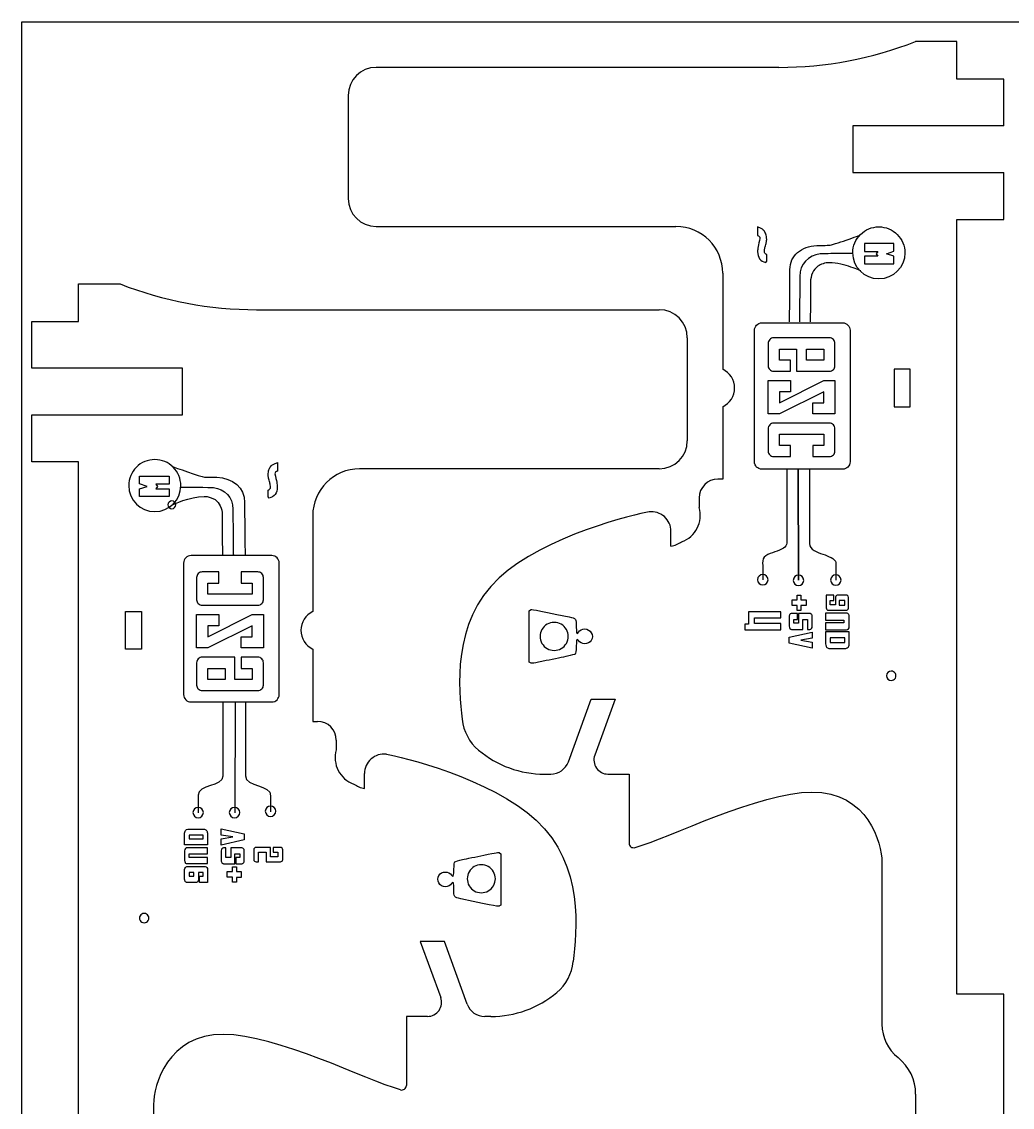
# Model space of a CAD drawing. Extents: x 0 to 853, y 0 to 850.
# Drawn here: x 0.3 to 299.9, y 521.6 to 850.1 of the extents above; entities that cross this region are included whole.
import ezdxf

# ---------------------------------------------------------------- set-up
doc = ezdxf.new("R2010")
doc.units = 0
doc.layers.add('corte', color=7, linetype='CONTINUOUS')
doc.layers.add('Grabado', color=7, linetype='CONTINUOUS')

msp = doc.modelspace()

# ---------------------------------------------------------------- linework, layer by layer
at = {"layer": 'corte', "color": 5}
for points in [[(283.160711, 844.079933), (270.626427, 844.079933)], [(283.160711, 832.748927), (283.160711, 844.079933)], [(229.338298, 836.289846), (107.529747, 836.289846)], [(297.3245, 832.748927), (283.160711, 832.748927)], [(297.3245, 818.58517), (297.3245, 832.748927)], [(99.031492, 827.791592), (99.031492, 796.631246)], [(297.3245, 818.58517), (251.717106, 818.58517), (251.717106, 804.421413), (297.3245, 804.421413)], [(297.3245, 790.257576), (297.3245, 804.421413)], [(283.160711, 790.257576), (297.3245, 790.257576)], [(283.160711, 555.875277), (283.160711, 790.257576)], [(107.529747, 788.132992), (198.178032, 788.132992)], [(212.341789, 773.969235), (212.341789, 744.933473)], [(3.328518, 731.099415), (48.935911, 731.099415), (48.935911, 745.263196), (3.328518, 745.263196), (3.328518, 759.426985), (17.492306, 759.426985), (17.492306, 770.758006), (30.02659, 770.758006)], [(71.314719, 762.967928), (193.12327, 762.967928)], [(201.621524, 754.469658), (201.621524, 723.309328)], [(212.341789, 733.602467), (212.341789, 711.703307)], [(3.328518, 716.935625), (3.328518, 731.099415)], [(29.956437, 452.263265), (29.956437, 437.229192), (17.492306, 437.229192), (17.492306, 440.061951), (3.328518, 440.061951), (3.328518, 482.553303), (17.492306, 482.553303), (17.492306, 716.935625), (3.328518, 716.935625)], [(193.12327, 714.811058), (102.474985, 714.811058)], [(212.341789, 711.703307), (210.882922, 711.703307)], [(205.217419, 706.037805), (205.217419, 703.066505)], [(88.311228, 700.647277), (88.311228, 671.611515)], [(196.685747, 691.362069), (196.685747, 695.931342)], [(31.656094, 671.611515), (36.471779, 671.611515)], [(31.656094, 660.280485), (31.656094, 671.611515)], [(36.471779, 671.611515), (36.471779, 660.280485)], [(36.471779, 660.280485), (31.656094, 660.280485)], [(88.311228, 660.280485), (88.311228, 638.381341), (89.770095, 638.381341)], [(165.634449, 626.17281), (172.525934, 645.107067)], [(172.525934, 645.107067), (179.798366, 645.107067)], [(179.798366, 645.107067), (173.625601, 628.147494)], [(95.435598, 632.715822), (95.435598, 629.744547)], [(103.96727, 618.040118), (103.96727, 622.609392)], [(158.41798, 622.445055), (160.310558, 622.445055)], [(177.618459, 622.445055), (184.014195, 622.445055)], [(184.014195, 622.445055), (184.014195, 601.582644)], [(260.498651, 595.790026), (260.498651, 546.78126)], [(135.018568, 552.850892), (128.127083, 571.785148), (120.854651, 571.785148), (127.027416, 554.825519)], [(297.3245, 555.875277), (283.160711, 555.875277)], [(297.3245, 513.383926), (297.3245, 555.875277)], [(123.034558, 549.123097), (116.638822, 549.123097), (116.638822, 528.260718)], [(142.235037, 549.123097), (140.342459, 549.123097)], [(270.69658, 525.585231), (270.69658, 510.551174)], [(40.154366, 522.468052), (40.154366, 473.459342)]]:
    msp.add_lwpolyline(points, dxfattribs=at)
for points in [[(268.996922, 744.933473), (264.181236, 744.933473), (264.181236, 733.602467), (268.996922, 733.602467)], [(161.352184, 659.863868)], [(263.331411, 650.772649)], [(139.300833, 595.040156)], [(37.321606, 580.283427)]]:
    msp.add_lwpolyline(points, close=True, dxfattribs=at)
for points in [[(229.338298, 836.289846), (243.466307, 836.289844), (257.469719, 838.931954), (270.626427, 844.079933)], [(107.529747, 836.289846), (102.836294, 836.289837), (99.031502, 832.485044), (99.031492, 827.791592)], [(99.031492, 796.631246), (99.031502, 791.937794), (102.836294, 788.133001), (107.529747, 788.132992)], [(212.341789, 773.969235), (212.341774, 781.791656), (206.000453, 788.132977), (198.178032, 788.132992)], [(30.02659, 770.758006), (43.183299, 765.61003), (57.18671, 762.967923), (71.314719, 762.967928)], [(201.621524, 754.469658), (201.621524, 759.163116), (197.816729, 762.967919), (193.12327, 762.967928)], [(215.913491, 739.26797), (215.913491, 741.686767), (214.52418, 743.89052), (212.341789, 744.933473)], [(212.341789, 733.602467), (214.52418, 734.64542), (215.913491, 736.849173), (215.913491, 739.26797)], [(193.12327, 714.811058), (197.816729, 714.811067), (201.621524, 718.615869), (201.621524, 723.309328)], [(102.474985, 714.811058), (94.652555, 714.811042), (88.31123, 708.469707), (88.311228, 700.647277)], [(210.882922, 711.703307), (207.753954, 711.703301), (205.217425, 709.166773), (205.217419, 706.037805)], [(199.888332, 692.752502), (204.133254, 694.216586), (206.479291, 698.757146), (205.217419, 703.066505)], [(190.05169, 701.762255), (186.221603, 701.266665), (158.219392, 694.395646), (144.736381, 681.871356)], [(194.687754, 700.347517), (193.417723, 701.463793), (191.728581, 701.97925), (190.05169, 701.762255)], [(196.685747, 695.931342), (196.68575, 697.622216), (195.957785, 699.231241), (194.687754, 700.347517)], [(196.685747, 691.362069), (197.832203, 691.616992), (198.919282, 692.088958), (199.888332, 692.752502)], [(144.736381, 681.871356), (130.070639, 668.248359), (132.583044, 647.93678), (133.516901, 639.047986)], [(88.311228, 671.611515), (86.128824, 670.568567), (84.739501, 668.364807), (84.739501, 665.946)], [(161.352184, 668.362123), (159.832058, 668.365215), (158.426078, 667.556013), (157.665121, 666.240059)], [(165.039247, 666.240059), (164.278289, 667.556013), (162.87231, 668.365215), (161.352184, 668.362123)], [(84.739501, 665.946), (84.739501, 663.527193), (86.128824, 661.323433), (88.311228, 660.280485)], [(157.665121, 666.240059), (156.904163, 664.924104), (156.904163, 663.301887), (157.665121, 661.985932)], [(165.039247, 661.985932), (165.800204, 663.301887), (165.800204, 664.924104), (165.039247, 666.240059)], [(157.665121, 661.985932), (158.426078, 660.669978), (159.832058, 659.860776), (161.352184, 659.863868)], [(161.352184, 659.863868), (162.87231, 659.860776), (164.278289, 660.669978), (165.039247, 661.985932)], [(263.331411, 653.605401), (262.550482, 653.603546), (261.918396, 652.969956), (261.918396, 652.189025)], [(261.918396, 652.189025), (261.918396, 651.408094), (262.550482, 650.774505), (263.331411, 650.772649)], [(264.560835, 652.898186), (264.307075, 653.336909), (263.838235, 653.606605), (263.331411, 653.605401)], [(263.331411, 650.772649), (263.838235, 650.771445), (264.307075, 651.041141), (264.560835, 651.479864)], [(264.560835, 651.479864), (264.814595, 651.918587), (264.814595, 652.459463), (264.560835, 652.898186)], [(95.435598, 632.715822), (95.435601, 635.844797), (92.89907, 638.381335), (89.770095, 638.381341)], [(133.516901, 639.047986), (133.900107, 635.400709), (135.683058, 632.044246), (138.490625, 629.684789)], [(95.435598, 629.744547), (94.173721, 625.435185), (96.519759, 620.89462), (100.764685, 619.430535)], [(110.601327, 628.440297), (108.924437, 628.657292), (107.235297, 628.141836), (105.965266, 627.025561)], [(110.601327, 628.440297), (114.431414, 627.944691), (142.433625, 621.073696), (155.916636, 608.549398)], [(138.490625, 629.684789), (144.070531, 624.99545), (151.129287, 622.43096), (158.41798, 622.445055)], [(173.625601, 628.147494), (173.15144, 626.84476), (173.342612, 625.392628), (174.137781, 624.257)], [(105.965266, 627.025561), (104.695235, 625.909287), (103.967269, 624.300264), (103.96727, 622.609392)], [(160.310558, 622.445055), (162.692339, 622.445029), (164.819815, 623.934674), (165.634449, 626.17281)], [(174.137781, 624.257), (174.932949, 623.121373), (176.232118, 622.445062), (177.618459, 622.445055)], [(100.764685, 619.430535), (101.733736, 618.766998), (102.820815, 618.295037), (103.96727, 618.040118)], [(185.82211, 600.221472), (196.145067, 603.191012), (223.344134, 616.956395), (239.290487, 617.009479)], [(239.290487, 617.009479), (256.284389, 617.066241), (260.498651, 601.549386), (260.498651, 595.790026)], [(155.916636, 608.549398), (170.582378, 594.926424), (168.069973, 574.61479), (167.136116, 565.726052)], [(184.014195, 601.582644), (184.014199, 601.137756), (184.223235, 600.718721), (184.578651, 600.45113)], [(184.578651, 600.45113), (184.934066, 600.183539), (185.394558, 600.098489), (185.82211, 600.221472)], [(139.300833, 595.040156), (137.782143, 595.041088), (136.378416, 594.231411), (135.618802, 592.916342)], [(142.982865, 592.916342), (142.223251, 594.231411), (140.819524, 595.041088), (139.300833, 595.040156)], [(135.618802, 592.916342), (134.859187, 591.601272), (134.859187, 589.980771), (135.618802, 588.665701)], [(142.982865, 588.665701), (143.742479, 589.980771), (143.742479, 591.601272), (142.982865, 592.916342)], [(135.618802, 588.665701), (136.378416, 587.350631), (137.782143, 586.540955), (139.300833, 586.541886)], [(139.300833, 586.541886), (140.819524, 586.540955), (142.223251, 587.350631), (142.982865, 588.665701)], [(36.094985, 579.575237), (35.841974, 579.137007), (35.841974, 578.597086), (36.094985, 578.158857)], [(37.321606, 580.283427), (36.815582, 580.283427), (36.347997, 580.013466), (36.094985, 579.575237)], [(36.094985, 578.158857), (36.347997, 577.720628), (36.815582, 577.450667), (37.321606, 577.450667)], [(38.548227, 579.575237), (38.295215, 580.013466), (37.82763, 580.283427), (37.321606, 580.283427)], [(37.321606, 577.450667), (37.82763, 577.450667), (38.295215, 577.720628), (38.548227, 578.158857)], [(38.548227, 578.158857), (38.801239, 578.597086), (38.801239, 579.137007), (38.548227, 579.575237)], [(162.162392, 556.362862), (164.969957, 558.722318), (166.752908, 562.078778), (167.136116, 565.726052)], [(142.235037, 549.123097), (149.523734, 549.10901), (156.582491, 551.673512), (162.162392, 556.362862)], [(126.515227, 550.935037), (127.310395, 552.07066), (127.50157, 553.522788), (127.027416, 554.825519)], [(135.018568, 552.850892), (135.833188, 550.61274), (137.960668, 549.123077), (140.342459, 549.123097)], [(123.034558, 549.123097), (124.420895, 549.123105), (125.72006, 549.799414), (126.515227, 550.935037)], [(260.498651, 546.78126), (260.498656, 542.839673), (262.292028, 539.11221), (265.371882, 536.652413)], [(61.36253, 543.687497), (44.368628, 543.744019), (40.154366, 528.227428), (40.154366, 522.468052)], [(114.830907, 526.899537), (104.507949, 529.869022), (77.308883, 543.634452), (61.36253, 543.687497)], [(270.69658, 525.585231), (270.696569, 529.891967), (268.737056, 533.96474), (265.371882, 536.652413)], [(114.830907, 526.899537), (115.258461, 526.776555), (115.718954, 526.861605), (116.07437, 527.129198)], [(116.07437, 527.129198), (116.429786, 527.396791), (116.63882, 527.815828), (116.638822, 528.260718)]]:
    msp.add_open_spline(points, degree=3, dxfattribs=at)
at = {"layer": 'Grabado', "color": 1}
for points in [[(0.280134, 850.095857), (850.10729, 850.095857), (850.10729, 0.268701), (0.280134, 0.268701)], [(264.143278, 779.153428), (261.863262, 779.908854), (264.143278, 780.664279), (264.143278, 782.999229), (255.215526, 782.999229), (255.215526, 780.609339), (259.22614, 780.609339), (258.704216, 779.908854), (259.22614, 779.180898), (255.215526, 779.180898), (255.215526, 776.818477), (264.143278, 776.818477)], [(251.77339, 780.000609)], [(244.595313, 777.168092)], [(259.565741, 772.267695)], [(224.172312, 758.980885)], [(237.665487, 747.70098), (237.665487, 751.061739), (242.915984, 751.061739), (242.915984, 747.70098)], [(246.295728, 741.525105), (246.295728, 731.43483), (239.550228, 731.43483), (239.550228, 734.795589), (242.915984, 734.795589), (242.915984, 738.156348), (229.463956, 731.43483), (226.083209, 731.43483), (226.083209, 741.525105), (232.832712, 741.525105), (232.832712, 738.156348), (229.463956, 738.156348), (229.463956, 734.795589), (242.915984, 741.525105)], [(235.175193, 714.54264), (235.234518, 681.08094)], [(238.62283, 714.667627)], [(35.952297, 708.739778), (38.232313, 709.495203), (35.952297, 710.250628), (35.952297, 712.585579), (44.880049, 712.585579), (44.880049, 710.195688), (40.869435, 710.195688), (41.391359, 709.495203), (40.869435, 708.767248), (44.880049, 708.767248), (44.880049, 706.404827), (35.952297, 706.404827)], [(40.529827, 701.854084)], [(45.712151, 702.748448)], [(75.923263, 688.567282)], [(224.461953, 682.84662)], [(235.254753, 682.646752)], [(246.547225, 682.74669)], [(234.810361, 673.412608), (233.387717, 673.412608), (233.387717, 675.220331), (234.810361, 675.220331), (234.810361, 676.632286), (235.986984, 676.632286), (235.986984, 675.166847), (237.602171, 675.166847), (237.602171, 673.412608), (235.986984, 673.412608), (235.986984, 671.979268), (234.810361, 671.979268)], [(249.256386, 675.018882)], [(53.182754, 660.621358), (53.182754, 670.71163), (59.928257, 670.71163), (59.928257, 667.350871), (56.562501, 667.350871), (56.562501, 663.990112), (70.014532, 670.71163), (73.395278, 670.71163), (73.395278, 660.621358), (66.645778, 660.621358), (66.645778, 663.990112), (70.014532, 663.990112), (70.014532, 667.350871), (56.562501, 660.621358)], [(228.506228, 667.962143), (221.957921, 667.962143), (221.957921, 669.76443), (229.887978, 669.76443), (229.887978, 671.566708), (220.155643, 671.566708), (220.155643, 667.841992), (219.014196, 667.841992), (219.014196, 666.129821), (229.887978, 666.129821), (229.887978, 667.962143)], [(239.409894, 665.405707), (239.409894, 663.533803), (235.944197, 662.966885), (239.409894, 662.378573), (239.409894, 660.517366), (232.457114, 662.057675), (232.457114, 663.854701)], [(249.228253, 663.624926), (244.799957, 663.624926), (244.799957, 663.492206), (244.799957, 662.244598), (249.228253, 662.244598)], [(61.813, 654.445475), (61.813, 651.084716), (56.562501, 651.084716), (56.562501, 654.445475)], [(53.655515, 612.370158)], [(64.662239, 612.370158)], [(75.544047, 612.769892)], [(75.569309, 611.074734)], [(53.607759, 610.75645)], [(60.649328, 600.983198), (60.649328, 602.855102), (64.115025, 603.42202), (60.649328, 604.010332), (60.649328, 605.871539), (67.602109, 604.33123), (67.602109, 602.534204)], [(55.125539, 602.897386), (55.125539, 604.009836), (50.964561, 604.009836), (50.964561, 602.897386)], [(52.344425, 591.532259), (52.344425, 592.644701), (50.964561, 592.644701), (50.964561, 591.532259)], [(65.248861, 592.976296), (66.671505, 592.976296), (66.671505, 591.168573), (65.248861, 591.168573), (65.248861, 589.756619), (64.072238, 589.756619), (64.072238, 591.222058), (62.457051, 591.222058), (62.457051, 592.976296), (64.072238, 592.976296), (64.072238, 594.409637), (65.248861, 594.409637)]]:
    msp.add_lwpolyline(points, close=True, dxfattribs=at)
for points in [[(222.838926, 788.000659), (222.838926, 785.412886)], [(223.917143, 787.547799), (223.938729, 787.547799)], [(224.693449, 787.008681), (224.715035, 786.96555)], [(225.642297, 777.628002), (225.642297, 779.633526)], [(225.383573, 777.239834), (225.642345, 777.628), (225.642297, 777.628002)], [(224.172312, 758.980885), (248.591459, 758.980885)], [(221.924312, 716.940546), (221.924312, 756.729758)], [(250.842586, 756.729758), (250.842586, 716.940546)], [(226.083209, 752.744617), (226.083209, 746.018101)], [(244.62185, 754.430495), (227.762093, 754.430495)], [(246.295728, 746.018101), (246.295728, 752.744617)], [(227.762093, 744.336226), (232.832712, 744.336226), (232.832712, 747.70098), (229.463956, 747.70098), (229.463956, 751.061739), (234.694465, 751.061739), (234.694465, 744.336226), (239.550228, 744.336226)], [(239.550228, 744.336226), (244.62185, 744.336226)], [(226.083209, 726.933826), (226.083209, 720.215308)], [(244.62185, 728.615711), (227.762093, 728.615711)], [(246.295728, 720.215308), (246.295728, 726.933826)], [(227.762093, 718.52943), (232.832712, 718.52943), (232.832712, 721.890189), (229.463956, 721.890189), (229.463956, 725.258945), (242.915984, 725.258945), (242.915984, 721.890189), (239.550228, 721.890189), (239.550228, 718.52943)], [(76.560176, 716.262718), (76.538591, 716.262718)], [(77.638393, 716.715536), (77.638393, 714.127741)], [(239.550228, 718.52943), (244.62185, 718.52943)], [(75.783862, 715.723637), (75.762276, 715.680466)], [(248.591459, 714.692546), (224.172312, 714.692546)], [(75.093746, 705.95471), (74.834966, 706.342931), (74.835006, 706.343011)], [(74.835006, 706.343011), (74.835006, 708.348474)], [(75.923263, 688.567282), (51.504117, 688.567282)], [(49.252989, 686.316154), (49.252989, 646.526942)], [(59.928257, 683.617026), (54.856638, 683.617026)], [(71.716398, 683.617026), (66.645778, 683.617026), (66.645778, 680.256267), (70.014532, 680.256267), (70.014532, 676.887513), (56.562501, 676.887513), (56.562501, 680.256267), (59.928257, 680.256267), (59.928257, 683.617026)], [(78.171264, 646.526942), (78.171264, 686.316154)], [(53.182754, 681.93115), (53.182754, 675.21263)], [(73.395278, 675.21263), (73.395278, 681.93115)], [(54.856638, 673.530751), (71.716398, 673.530751)], [(246.430047, 675.680225), (246.430047, 673.638546), (244.827987, 673.638546), (244.827987, 674.962663), (245.939749, 674.962663), (245.939749, 676.611564), (243.649093, 676.611564)], [(249.256386, 675.018882), (247.552802, 675.018882), (247.552802, 673.582335), (249.256354, 673.582335)], [(250.389631, 672.896425), (250.389631, 675.871737), (250.38999, 675.871433)], [(154.20713, 656.100053), (153.83238, 656.345889), (153.83238, 671.88253), (154.20713, 672.128367)], [(232.457106, 670.125576), (232.457106, 667.162623)], [(238.714614, 671.05614), (235.302401, 671.05614), (235.302401, 668.08249), (233.847666, 668.08249), (233.847666, 669.194932), (234.960109, 669.194932), (234.960109, 671.05614), (233.152386, 671.05614)], [(239.409894, 667.162623), (239.409894, 670.125576)], [(249.801327, 671.168417), (243.408709, 671.168417), (243.408709, 669.029219), (248.972192, 669.029219), (248.972192, 668.195399), (243.408709, 668.195399), (243.408709, 666.088987), (249.801327, 666.088987)], [(250.569559, 670.507841), (250.569559, 670.50944), (250.569559, 670.511039)], [(250.628895, 667.141413), (250.628895, 670.105062), (250.628879, 670.104982)], [(233.152378, 666.242717), (236.553894, 666.242717), (236.553894, 669.194972), (238.019333, 669.194972), (238.019333, 666.242717), (238.019341, 666.242717)], [(238.019341, 666.242717), (238.714614, 666.242717)], [(250.628879, 665.486189), (243.408693, 665.486189), (243.408693, 661.838621), (243.41349, 661.821432)], [(250.62744, 661.745043), (250.629039, 661.757515), (250.629039, 661.769987), (250.629039, 665.486261), (250.628879, 665.486189)], [(244.461231, 660.437979), (244.487773, 660.427026), (249.54222, 660.427026), (249.562526, 660.433422)], [(59.928257, 657.810232), (54.856638, 657.810232)], [(71.716398, 657.810232), (66.645778, 657.810232), (66.645778, 654.445475), (70.014532, 654.445475), (70.014532, 651.084716), (64.784019, 651.084716), (64.784019, 657.810232), (59.928257, 657.810232)], [(53.182754, 656.128353), (53.182754, 649.401838)], [(73.395278, 649.401838), (73.395278, 656.128353)], [(54.856638, 647.715962), (71.716398, 647.715962)], [(51.504117, 644.278941), (75.923263, 644.278941)], [(64.818345, 644.129257), (64.747672, 610.75645), (64.747672, 610.75645)], [(56.516092, 604.533967), (56.516092, 601.036179), (49.563311, 601.036179), (49.563311, 604.619542)], [(50.536702, 605.828256), (55.542708, 605.828256)], [(49.563311, 599.247139), (49.563311, 596.284187), (49.563311, 596.284219)], [(50.258591, 595.353583), (56.516092, 595.353583), (56.516092, 597.225487), (50.953864, 597.225487), (50.953864, 598.327233), (56.516092, 598.327233), (56.516092, 600.167046), (50.258591, 600.167046)], [(60.649328, 599.226281), (60.649328, 596.263329)], [(62.039881, 600.146188), (61.344608, 600.146188)], [(61.344608, 595.332765), (64.756821, 595.332765), (64.756821, 598.306415), (66.211556, 598.306415), (66.211556, 597.193972), (65.099113, 597.193972), (65.099113, 595.332765), (66.906836, 595.332765)], [(66.906844, 600.146188), (63.505328, 600.146188), (63.505328, 597.193932), (62.039889, 597.193932), (62.039889, 600.146188), (62.039881, 600.146188)], [(67.602117, 596.263329), (67.602117, 599.226281)], [(70.485576, 599.550513), (70.485576, 596.634473)], [(78.528991, 600.279523), (76.32981, 600.279523), (76.32981, 598.821503), (77.787831, 598.821503), (77.787831, 597.363483), (75.515748, 597.363483), (75.515748, 600.279523), (71.214587, 600.279523)], [(71.214587, 595.905455), (71.943597, 595.905455), (71.943597, 598.821503), (74.22783, 598.821503)], [(74.22783, 598.821503), (74.22783, 595.905455), (78.528991, 595.905455)], [(79.258002, 596.634473), (79.258002, 599.550513)], [(144.819389, 598.603385), (145.194139, 598.357549), (145.194139, 582.820907), (144.819389, 582.575071)], [(49.563303, 590.601655), (49.563303, 593.564608)], [(50.258583, 594.484515), (55.820811, 594.484515), (55.820819, 594.484515)], [(56.516092, 593.564608), (56.516092, 589.671052), (54.013096, 589.671052), (54.013096, 591.532259), (55.125539, 591.532259), (55.125539, 592.644701), (53.734978, 592.644701), (53.734978, 590.601655)], [(53.039697, 589.67102), (50.258583, 589.67102)]]:
    msp.add_lwpolyline(points, dxfattribs=at)
for points in [[(223.529002, 787.741882), (223.356482, 787.799388), (223.126457, 787.885647), (222.838926, 788.000659)], [(222.838926, 785.412886), (223.313351, 785.283497), (223.564941, 784.995967), (223.593695, 784.550295)], [(223.938729, 787.547799), (223.852471, 787.605305), (223.715896, 787.669999), (223.529002, 787.741882)], [(224.34844, 787.310587), (224.219048, 787.396846), (224.075283, 787.475917), (223.917143, 787.547799)], [(224.715035, 786.96555), (224.600024, 787.109315), (224.477825, 787.224327), (224.34844, 787.310587)], [(225.405087, 785.822619), (225.261322, 786.282667), (225.024109, 786.678021), (224.693449, 787.008681)], [(225.642297, 784.226825), (225.642297, 784.830638), (225.563227, 785.36257), (225.405087, 785.822619)], [(249.713853, 784.029114), (250.849293, 784.419062), (251.958183, 784.808552), (252.788373, 785.100272)], [(251.688636, 780.144795), (251.688635, 782.233934), (252.518542, 784.237507), (253.995786, 785.714752)], [(252.788373, 785.100272), (253.20346, 785.246132), (253.548558, 785.366874), (253.79239, 785.451602)], [(253.995786, 785.714752), (255.473029, 787.191996), (257.476603, 788.021904), (259.565741, 788.021904)], [(259.565741, 788.021904), (261.65488, 788.021904), (263.658453, 787.191996), (265.135697, 785.714752)], [(265.135697, 785.714752), (266.61294, 784.237507), (267.442847, 782.233934), (267.442846, 780.144795)], [(223.593695, 784.550295), (223.11927, 782.595088), (222.882057, 781.26526), (222.882057, 780.560811)], [(225.016922, 781.27245), (225.07443, 781.545604), (225.1535, 781.89064), (225.254132, 782.30756)], [(225.254132, 782.30756), (225.397897, 782.781985), (225.498534, 783.184527), (225.556042, 783.515187)], [(225.556042, 783.515187), (225.613545, 783.83147), (225.642297, 784.068683), (225.642297, 784.226825)], [(234.976803, 780.253539), (236.4241, 781.501149), (238.46116, 782.249552), (240.779185, 782.380247)], [(240.779185, 782.380247), (240.803635, 782.381747), (241.390143, 782.394272), (242.11267, 782.406797)], [(242.11267, 782.406797), (242.835198, 782.419247), (243.73483, 782.433797), (244.51576, 782.445797)], [(244.51576, 782.445797), (244.709575, 782.448797), (244.931568, 782.505872), (245.26213, 782.594132)], [(245.26213, 782.594132), (245.5927, 782.682362), (246.006963, 782.805797), (246.476943, 782.953269)], [(246.476943, 782.953269), (247.416925, 783.248207), (248.578413, 783.639167), (249.713853, 784.029114)], [(222.882057, 780.560811), (222.882057, 778.734993), (223.715896, 777.628001), (225.383573, 777.239834)], [(224.930659, 780.603942), (224.930659, 780.762083), (224.959414, 780.984919), (225.016922, 781.27245)], [(225.642297, 779.633526), (225.167872, 779.834798), (224.930659, 780.15827), (224.930659, 780.603942)], [(232.665843, 775.077307), (232.659093, 777.266379), (233.529505, 779.005922), (234.976803, 780.253539)], [(241.797265, 779.842944), (238.286508, 779.361909), (235.60981, 776.856872), (235.620138, 773.017807)], [(243.494575, 779.892894), (242.914705, 779.889144), (242.35801, 779.865219), (241.797265, 779.842944)], [(246.792378, 779.944419), (245.601745, 779.928519), (244.412868, 779.909994), (243.494575, 779.892894)], [(251.77342, 780.000594), (251.541903, 780.000212), (249.173628, 779.976219), (246.792378, 779.944419)], [(259.565741, 772.267695), (255.215338, 772.267695), (251.688638, 775.794392), (251.688636, 780.144795)], [(267.442846, 780.144795), (267.442843, 775.794392), (263.916144, 772.267695), (259.565741, 772.267695)], [(241.155498, 776.125052), (239.763048, 775.098952), (238.87993, 773.386867), (238.885143, 771.193972)], [(244.595403, 777.168107), (243.331675, 777.184832), (241.936225, 776.700362), (241.155498, 776.125052)], [(251.125338, 775.861149), (249.293988, 776.493287), (246.922818, 777.137364), (244.595313, 777.168092)], [(253.389445, 774.996112), (252.821065, 775.23006), (252.041005, 775.545084), (251.125338, 775.861149)], [(232.534683, 759.258165), (232.534683, 759.258165), (232.6924, 766.159065), (232.665843, 775.077307)], [(235.620138, 773.017807), (235.640988, 765.259575), (235.51708, 759.256665), (235.51708, 759.256665)], [(254.071803, 774.71661), (253.906195, 774.782835), (253.673635, 774.879135), (253.389445, 774.996112)], [(238.885143, 771.193972), (238.901118, 764.456032), (238.807038, 759.242565), (238.807038, 759.242565)], [(221.924312, 756.729758), (221.924312, 757.973), (222.925943, 758.980885), (224.172312, 758.980885)], [(248.591459, 758.980885), (249.837828, 758.980885), (250.842586, 757.973), (250.842586, 756.729758)], [(226.558887, 753.930826), (226.2431, 753.599055), (226.083209, 753.205314), (226.083209, 752.744617)], [(227.762093, 754.430495), (227.297403, 754.430495), (226.890668, 754.262608), (226.558887, 753.930826)], [(245.800062, 753.930826), (245.476278, 754.262608), (245.082537, 754.430495), (244.62185, 754.430495)], [(246.295728, 752.744617), (246.295728, 753.205314), (246.131843, 753.599055), (245.800062, 753.930826)], [(226.083209, 746.018101), (226.083209, 745.554414), (226.2431, 745.155676), (226.558887, 744.835895)], [(245.800062, 744.835895), (246.131843, 745.155676), (246.295728, 745.554414), (246.295728, 746.018101)], [(226.558887, 744.835895), (226.890668, 744.504114), (227.297403, 744.336226), (227.762093, 744.336226)], [(244.62185, 744.336226), (245.082537, 744.336226), (245.476278, 744.504114), (245.800062, 744.835895)], [(226.558887, 728.116042), (226.2431, 727.784261), (226.083209, 727.39053), (226.083209, 726.933826)], [(227.762093, 728.615711), (227.297403, 728.615711), (226.890668, 728.447823), (226.558887, 728.116042)], [(245.800062, 728.116042), (245.476278, 728.447823), (245.082537, 728.615711), (244.62185, 728.615711)], [(246.295728, 726.933826), (246.295728, 727.39053), (246.131843, 727.784261), (245.800062, 728.116042)], [(226.083209, 720.215308), (226.083209, 719.743623), (226.2431, 719.348889), (226.558887, 719.025105)], [(245.800062, 719.025105), (246.131843, 719.348889), (246.295728, 719.743623), (246.295728, 720.215308)], [(40.529827, 717.608301), (38.440682, 717.608301), (36.437103, 716.778388), (34.959858, 715.301135)], [(46.099797, 715.301135), (44.622552, 716.778388), (42.618973, 717.608301), (40.529827, 717.608301)], [(76.12888, 716.025516), (76.258271, 716.111752), (76.402036, 716.190819), (76.560176, 716.262718)], [(76.538591, 716.262718), (76.624848, 716.320226), (76.761423, 716.384903), (76.948317, 716.456748)], [(76.948317, 716.456748), (77.120837, 716.514257), (77.350862, 716.600519), (77.638393, 716.715536)], [(224.172312, 714.692546), (222.925943, 714.692546), (221.924312, 715.697304), (221.924312, 716.940546)], [(226.558887, 719.025105), (226.890668, 718.693323), (227.297403, 718.52943), (227.762093, 718.52943)], [(244.62185, 718.52943), (245.082537, 718.52943), (245.476278, 718.693323), (245.800062, 719.025105)], [(250.842586, 716.940546), (250.842586, 715.697304), (249.837828, 714.692546), (248.591459, 714.692546)], [(34.959858, 715.301135), (33.482613, 713.823881), (32.652711, 711.820298), (32.652723, 709.731152)], [(45.997465, 715.446062), (46.090171, 715.445902), (54.650296, 712.337015), (55.584529, 712.322625)], [(48.406932, 709.731152), (48.406944, 711.820298), (47.577042, 713.823882), (46.099797, 715.301135)], [(74.835006, 712.941812), (74.835006, 713.545623), (74.914079, 714.077561), (75.072224, 714.537628)], [(74.921269, 712.230126), (74.863761, 712.546449), (74.835006, 712.783677), (74.835006, 712.941812)], [(75.072224, 714.537628), (75.21599, 714.997641), (75.453202, 715.392978), (75.783862, 715.723637)], [(75.762276, 715.680466), (75.877288, 715.82421), (75.999489, 715.939227), (76.12888, 716.025516)], [(77.638393, 714.127741), (77.163968, 713.998387), (76.912379, 713.710872), (76.883625, 713.265196)], [(76.883625, 713.265196), (77.35805, 711.309966), (77.595262, 709.980133), (77.595262, 709.275696)], [(231.721165, 714.555127), (231.721165, 714.555127), (231.76909, 696.159135), (231.721165, 692.315265)], [(238.622823, 714.667597), (238.622823, 714.667597), (238.600698, 698.231077), (238.593198, 692.210692)], [(32.652723, 709.731152), (32.652743, 705.380762), (36.179437, 701.854084), (40.529827, 701.854084)], [(40.529827, 701.854084), (44.880218, 701.854084), (48.406912, 705.380762), (48.406932, 709.731152)], [(55.584529, 712.322625), (57.146667, 712.298641), (59.181048, 712.265063), (59.332738, 712.256269)], [(59.332738, 712.256269), (64.073754, 711.988927), (67.732738, 709.198148), (67.719235, 704.663491)], [(75.223172, 711.022531), (75.079411, 711.496935), (74.978777, 711.899467), (74.921269, 712.230126)], [(75.460389, 709.987461), (75.402881, 710.260613), (75.323809, 710.605636), (75.223172, 711.022531)], [(75.546644, 709.318947), (75.546644, 709.477082), (75.517892, 709.69992), (75.460389, 709.987461)], [(45.811973, 703.939893), (46.108511, 703.939334), (50.946486, 706.417202), (55.503903, 706.477402)], [(48.321715, 709.304157), (48.74736, 709.303437), (57.855307, 709.204304), (58.259494, 709.148901)], [(55.503903, 706.477402), (56.68982, 706.493391), (58.06775, 706.010353), (58.776166, 705.488381)], [(58.259494, 709.148901), (61.66113, 708.682811), (64.202244, 706.313511), (64.192267, 702.604224)], [(74.835006, 708.348474), (75.309431, 708.54978), (75.546644, 708.873271), (75.546644, 709.318947)], [(77.595262, 709.275696), (77.595262, 707.449873), (76.761423, 706.342878), (75.093746, 705.95471)], [(45.712151, 705.111512), (45.059604, 705.111512), (44.530604, 704.582528), (44.530585, 703.92998)], [(44.530585, 703.92998), (44.530604, 703.277432), (45.059604, 702.748448), (45.712151, 702.748448)], [(46.893717, 703.92998), (46.893699, 704.582528), (46.364699, 705.111512), (45.712151, 705.111512)], [(45.712151, 702.748448), (46.364699, 702.748448), (46.893699, 703.277432), (46.893717, 703.92998)], [(58.776166, 705.488381), (60.096142, 704.515669), (60.938268, 702.900027), (60.933231, 700.78064)], [(67.719235, 704.663491), (67.692693, 695.749114), (67.850364, 688.851313), (67.850364, 688.851313)], [(60.933231, 700.78064), (60.917242, 694.039774), (61.012379, 688.823811), (61.012379, 688.823811)], [(64.192267, 702.604224), (64.171401, 694.842518), (64.295462, 688.836683), (64.295462, 688.836683)], [(230.67655, 690.803782), (230.00614, 690.37905), (229.061088, 690.032662), (228.10171, 689.685772)], [(231.721165, 692.315265), (231.713065, 691.669035), (231.34696, 691.228515), (230.67655, 690.803782)], [(238.593198, 692.210692), (238.591698, 691.26684), (239.188863, 690.571687), (239.953225, 690.098032)], [(239.953225, 690.098032), (240.717588, 689.624392), (241.677558, 689.304487), (242.615515, 688.984717)], [(51.504117, 688.567282), (50.257747, 688.567282), (49.252989, 687.559396), (49.252989, 686.316154)], [(78.171264, 686.316154), (78.171264, 687.559396), (77.169633, 688.567282), (75.923263, 688.567282)], [(225.40663, 688.489695), (224.644548, 687.987667), (224.3443, 687.230115), (224.40157, 686.266275)], [(228.10171, 689.685772), (227.142333, 689.338882), (226.168713, 688.991722), (225.40663, 688.489695)], [(242.615515, 688.984717), (243.553465, 688.66494), (244.469388, 688.34601), (245.110728, 687.94791)], [(245.110728, 687.94791), (245.752068, 687.549802), (246.548485, 687.07083), (246.545763, 686.44566)], [(54.856638, 683.617026), (54.395945, 683.617026), (54.002208, 683.453136), (53.678423, 683.121357)], [(72.919595, 683.121357), (72.587817, 683.453136), (72.181088, 683.617026), (71.716398, 683.617026)], [(224.40157, 686.266275), (224.496715, 684.6648), (224.449795, 681.233062), (224.449795, 681.233062)], [(246.545763, 686.44566), (246.540513, 684.530805), (246.506613, 683.020672), (246.512163, 681.10581)], [(53.678423, 683.121357), (53.346645, 682.797573), (53.182754, 682.402836), (53.182754, 681.93115)], [(73.395278, 681.93115), (73.395278, 682.402836), (73.235385, 682.797573), (72.919595, 683.121357)], [(222.881748, 681.266422), (222.881718, 680.397802), (223.593333, 679.684665), (224.461953, 679.684665)], [(224.461953, 682.84662), (223.59337, 682.846627), (222.88177, 682.135005), (222.881748, 681.266422)], [(226.043703, 681.266422), (226.04368, 682.134997), (225.330528, 682.84662), (224.461953, 682.84662)], [(224.461953, 679.684665), (225.330565, 679.684672), (226.04374, 680.39781), (226.043703, 681.266422)], [(233.674555, 681.066562), (233.674518, 680.197935), (234.386133, 679.484797), (235.254753, 679.484797)], [(235.254753, 682.646752), (234.386178, 682.64676), (233.674578, 681.935137), (233.674555, 681.066562)], [(236.83651, 681.066562), (236.836488, 681.93513), (236.123328, 682.646752), (235.254753, 682.646752)], [(235.254753, 679.484797), (236.123365, 679.484805), (236.83654, 680.19795), (236.83651, 681.066562)], [(244.967028, 681.166492), (244.96699, 680.297872), (245.678605, 679.584735), (246.547225, 679.584735)], [(246.547225, 682.74669), (245.678643, 682.746697), (244.96705, 682.035075), (244.967028, 681.166492)], [(248.128983, 681.166492), (248.128953, 682.035067), (247.4158, 682.74669), (246.547225, 682.74669)], [(246.547225, 679.584735), (247.415838, 679.584742), (248.129013, 680.29788), (248.128983, 681.166492)], [(250.0152, 676.552259), (249.7878, 676.656981), (249.528109, 676.594631), (249.284647, 676.61158)], [(53.182754, 675.21263), (53.182754, 674.755934), (53.346645, 674.362197), (53.678423, 674.030418)], [(53.678423, 674.030418), (54.002208, 673.698639), (54.395945, 673.530751), (54.856638, 673.530751)], [(71.716398, 673.530751), (72.181088, 673.530751), (72.587817, 673.698639), (72.919595, 674.030418)], [(72.919595, 674.030418), (73.235385, 674.362197), (73.395278, 674.755934), (73.395278, 675.21263)], [(243.649093, 676.611564), (243.650691, 675.32052), (243.645095, 674.029325), (243.651491, 672.73837)], [(246.964402, 676.608382), (246.555163, 676.521536), (246.401705, 676.052345), (246.430047, 675.680225)], [(249.284647, 676.61158), (248.511267, 676.609181), (247.737599, 676.616377), (246.964402, 676.608382)], [(249.256354, 673.582335), (249.256378, 674.061176), (249.256314, 674.540097), (249.256386, 675.018882)], [(250.38999, 675.871433), (250.371922, 676.075849), (250.263787, 676.427614), (250.0152, 676.552259)], [(154.20713, 672.128367), (154.601867, 672.386195), (154.671821, 672.371205), (165.867357, 670.000785)], [(232.51059, 670.489261), (232.474934, 670.375167), (232.457106, 670.253938), (232.457106, 670.125576)], [(232.660346, 670.778069), (232.596165, 670.692499), (232.546246, 670.59623), (232.51059, 670.489261)], [(232.884972, 670.981309), (232.799403, 670.931369), (232.724527, 670.863623), (232.660346, 670.778069)], [(233.152386, 671.05614), (233.059685, 671.05614), (232.970547, 671.031196), (232.884972, 670.981309)], [(238.982027, 670.981309), (238.896458, 671.031196), (238.80732, 671.05614), (238.714614, 671.05614)], [(239.206662, 670.778069), (239.14248, 670.863644), (239.067602, 670.931391), (238.982027, 670.981309)], [(239.35641, 670.489261), (239.320754, 670.59623), (239.270837, 670.692499), (239.206662, 670.778069)], [(239.409894, 670.125576), (239.409894, 670.253938), (239.392066, 670.375167), (239.35641, 670.489261)], [(243.651491, 672.73837), (243.657887, 672.379401), (243.926036, 671.962847), (244.326513, 672.009944)], [(244.326513, 672.009944), (246.1697, 672.012342), (248.013127, 672.005946), (249.85617, 672.013141)], [(250.13548, 671.076294), (250.031749, 671.136814), (249.918041, 671.168417), (249.801327, 671.168417)], [(249.85617, 672.013141), (250.239875, 672.094839), (250.415014, 672.537696), (250.389631, 672.896425)], [(250.39936, 670.837389), (250.325569, 670.935796), (250.237204, 671.01695), (250.13548, 671.076294)], [(250.569559, 670.511039), (250.529665, 670.630687), (250.472447, 670.739926), (250.39936, 670.837389)], [(250.628879, 670.104982), (250.628879, 670.24572), (250.609452, 670.380118), (250.569559, 670.507841)], [(165.867357, 670.000785), (168.033912, 669.544089), (168.041907, 669.537094), (168.041907, 666.913843)], [(168.041907, 666.913843), (168.049902, 665.375868), (168.088876, 665.032098), (168.29174, 665.032098)], [(232.457106, 667.162623), (232.457106, 666.905904), (232.52485, 666.688406), (232.660338, 666.51013)], [(239.195965, 666.51013), (239.338584, 666.688406), (239.409894, 666.905904), (239.409894, 667.162623)], [(250.388431, 666.409094), (250.549164, 666.611343), (250.628895, 666.861192), (250.628895, 667.141413)], [(168.29174, 665.032098), (168.424652, 665.032098), (168.619522, 665.187994), (168.721454, 665.375868)], [(168.721454, 665.375868), (168.990275, 665.882531), (169.888676, 666.371205), (170.556231, 666.371205)], [(170.556231, 666.371205), (172.367023, 666.371205), (173.491274, 664.422504), (172.558895, 662.892524)], [(232.660338, 666.51013), (232.802958, 666.331854), (232.966971, 666.242717), (233.152378, 666.242717)], [(238.714614, 666.242717), (238.900021, 666.242717), (239.060471, 666.331854), (239.195965, 666.51013)], [(249.801327, 666.088987), (250.029591, 666.088987), (250.235166, 666.20742), (250.388431, 666.409094)], [(168.018922, 661.108713), (167.975951, 659.531765), (167.902, 658.966142), (167.710128, 658.782264)], [(168.303732, 663.193323), (168.123852, 663.193323), (168.061894, 662.744623), (168.018922, 661.108713)], [(168.721454, 662.849553), (168.619522, 663.041425), (168.432646, 663.193323), (168.303732, 663.193323)], [(172.558895, 662.892524), (171.754432, 661.577401), (169.415991, 661.549419), (168.721454, 662.849553)], [(243.41349, 661.821432), (243.535512, 661.347708), (243.628155, 661.060875), (243.758572, 660.898615)], [(243.758572, 660.898615), (243.87834, 660.730528), (244.10526, 660.597808), (244.461231, 660.437979)], [(249.562526, 660.433422), (249.873343, 660.529621), (250.109138, 660.657968), (250.268304, 660.831588)], [(250.268304, 660.831588), (250.447472, 661.003386), (250.547429, 661.301315), (250.62744, 661.745043)], [(53.678423, 657.310565), (53.346645, 656.990778), (53.182754, 656.592044), (53.182754, 656.128353)], [(54.856638, 657.810232), (54.395945, 657.810232), (54.002208, 657.642344), (53.678423, 657.310565)], [(72.919595, 657.310565), (72.587817, 657.642344), (72.181088, 657.810232), (71.716398, 657.810232)], [(73.395278, 656.128353), (73.395278, 656.592044), (73.235385, 656.990778), (72.919595, 657.310565)], [(165.371687, 658.114709), (164.220455, 657.876868), (161.324385, 657.271272), (158.930981, 656.767607)], [(167.710128, 658.782264), (167.573219, 658.649353), (166.519922, 658.348553), (165.371687, 658.114709)], [(158.930981, 656.767607), (154.988609, 655.940159), (154.550901, 655.8782), (154.20713, 656.100053)], [(53.182754, 649.401838), (53.182754, 648.941145), (53.346645, 648.547407), (53.678423, 648.215628)], [(53.678423, 648.215628), (54.002208, 647.88385), (54.395945, 647.715962), (54.856638, 647.715962)], [(71.716398, 647.715962), (72.181088, 647.715962), (72.587817, 647.88385), (72.919595, 648.215628)], [(72.919595, 648.215628), (73.235385, 648.547407), (73.395278, 648.941145), (73.395278, 649.401838)], [(49.252989, 646.526942), (49.252989, 645.2837), (50.257747, 644.278941), (51.504117, 644.278941)], [(61.073506, 644.253438), (61.073506, 644.253438), (61.095251, 627.817476), (61.102766, 621.797145)], [(67.974369, 644.14272), (67.974369, 644.14272), (67.926241, 625.760055), (67.974369, 621.897071)], [(75.923263, 644.278941), (77.169633, 644.278941), (78.171264, 645.2837), (78.171264, 646.526942)], [(61.102766, 621.797145), (61.106764, 618.659173), (53.594064, 619.238883), (53.607759, 616.100935)], [(67.974369, 621.897071), (68.014582, 618.671813), (75.760605, 619.120898), (75.569309, 615.901068)], [(53.607759, 616.100935), (53.615754, 614.305124), (53.607759, 610.75645), (53.607759, 610.75645)], [(75.569309, 615.901068), (75.471422, 614.253463), (75.569309, 611.074734), (75.569309, 611.074734)], [(53.655515, 612.370158), (52.786936, 612.370166), (52.073782, 611.656986), (52.073757, 610.788405)], [(55.237273, 610.788405), (55.237248, 611.656978), (54.52409, 612.370158), (53.655515, 612.370158)], [(64.662239, 612.370158), (63.793661, 612.370166), (63.080506, 611.656986), (63.080482, 610.788405)], [(66.243997, 610.788405), (66.243973, 611.656978), (65.530814, 612.370158), (64.662239, 612.370158)], [(73.962289, 611.188138), (73.962255, 610.319517), (74.675427, 609.606377), (75.544047, 609.606377)], [(75.544047, 612.769892), (74.675468, 612.7699), (73.962314, 612.056719), (73.962289, 611.188138)], [(77.125805, 611.188138), (77.12578, 612.056711), (76.412623, 612.769892), (75.544047, 612.769892)], [(75.544047, 609.606377), (76.412664, 609.606377), (77.125839, 610.319525), (77.125805, 611.188138)], [(52.073757, 610.788405), (52.073723, 609.919784), (52.786896, 609.206643), (53.655515, 609.206643)], [(53.655515, 609.206643), (54.524131, 609.206651), (55.237307, 609.919792), (55.237273, 610.788405)], [(63.080482, 610.788405), (63.080447, 609.919784), (63.79362, 609.206643), (64.662239, 609.206643)], [(64.662239, 609.206643), (65.530855, 609.206651), (66.244032, 609.919792), (66.243997, 610.788405)], [(49.563311, 604.619542), (49.641749, 605.054532), (49.748715, 605.336208), (49.884209, 605.46457)], [(49.884209, 605.46457), (50.019697, 605.614321), (50.237195, 605.73555), (50.536702, 605.828256)], [(55.542708, 605.828256), (55.892129, 605.671368), (56.109624, 605.532312), (56.195193, 605.411086)], [(56.195193, 605.411086), (56.2879, 605.296991), (56.394866, 605.004618), (56.516092, 604.533967)], [(49.77724, 599.899632), (49.634621, 599.721357), (49.563311, 599.503859), (49.563311, 599.247139)], [(50.258591, 600.167046), (50.073184, 600.167046), (49.912734, 600.077908), (49.77724, 599.899632)], [(60.863257, 599.878774), (60.720638, 599.700498), (60.649328, 599.483001), (60.649328, 599.226281)], [(61.344608, 600.146188), (61.159201, 600.146188), (60.998751, 600.05705), (60.863257, 599.878774)], [(67.398884, 599.878774), (67.256264, 600.05705), (67.092251, 600.146188), (66.906844, 600.146188)], [(67.602117, 599.226281), (67.602117, 599.483001), (67.534372, 599.700498), (67.398884, 599.878774)], [(70.704279, 600.060821), (70.558486, 599.923113), (70.485585, 599.75301), (70.485576, 599.550513)], [(71.214587, 600.279523), (71.012091, 600.279515), (70.841989, 600.206612), (70.704279, 600.060821)], [(79.051449, 600.060821), (78.905647, 600.20662), (78.731494, 600.279515), (78.528991, 600.279523)], [(79.258002, 599.550513), (79.258002, 599.75301), (79.189152, 599.923113), (79.051449, 600.060821)], [(133.654833, 596.592726), (134.806065, 596.827569), (137.703134, 597.432166), (140.095539, 597.93583)], [(140.095539, 597.93583), (144.03891, 598.763279), (144.475618, 598.826237), (144.819389, 598.603385)], [(49.563311, 596.284219), (49.563311, 596.155862), (49.581139, 596.034633), (49.616795, 595.920533)], [(49.616795, 595.920533), (49.652451, 595.81357), (49.702368, 595.717301), (49.766543, 595.631726)], [(49.766543, 595.631726), (49.830725, 595.546151), (49.9056, 595.478407), (49.99117, 595.428493)], [(49.99117, 595.428493), (50.076745, 595.378553), (50.165885, 595.353583), (50.258591, 595.353583)], [(60.649328, 596.263329), (60.649328, 596.134966), (60.667156, 596.013738), (60.702812, 595.899643)], [(60.702812, 595.899643), (60.738468, 595.792674), (60.788385, 595.696405), (60.85256, 595.610836)], [(60.85256, 595.610836), (60.916742, 595.525261), (60.99162, 595.457514), (61.077195, 595.407595)], [(61.077195, 595.407595), (61.162764, 595.357708), (61.251902, 595.332765), (61.344608, 595.332765)], [(66.906836, 595.332765), (66.999537, 595.332765), (67.088675, 595.357708), (67.17425, 595.407595)], [(67.17425, 595.407595), (67.259819, 595.457535), (67.334695, 595.525282), (67.398876, 595.610836)], [(67.398876, 595.610836), (67.463057, 595.696405), (67.512976, 595.792674), (67.548632, 595.899643)], [(67.548632, 595.899643), (67.584288, 596.013738), (67.602117, 596.134966), (67.602117, 596.263329)], [(70.485576, 596.634473), (70.485585, 596.431968), (70.558487, 596.257812), (70.704279, 596.112014)], [(70.704279, 596.112014), (70.841989, 595.974313), (71.012091, 595.905455), (71.214587, 595.905455)], [(78.528991, 595.905455), (78.731494, 595.905455), (78.905647, 595.974289), (79.051449, 596.112014)], [(79.051449, 596.112014), (79.189151, 596.257812), (79.258002, 596.431968), (79.258002, 596.634473)], [(131.008597, 593.598722), (131.051568, 595.172672), (131.125519, 595.738295), (131.316392, 595.922173)], [(131.316392, 595.922173), (131.4533, 596.054085), (132.507597, 596.354884), (133.654833, 596.592726)], [(49.563303, 593.564608), (49.563303, 593.821327), (49.634613, 594.038825), (49.777232, 594.217101)], [(49.777232, 594.217101), (49.912726, 594.395377), (50.073176, 594.484515), (50.258583, 594.484515)], [(55.820819, 594.484515), (56.006226, 594.484515), (56.170239, 594.395377), (56.312859, 594.217101)], [(56.312859, 594.217101), (56.448347, 594.038825), (56.516092, 593.821327), (56.516092, 593.564608)], [(128.471288, 588.333232), (126.659496, 588.333232), (125.535246, 590.280934), (126.468624, 591.810914)], [(126.468624, 591.810914), (127.272088, 593.127036), (129.610529, 593.154018), (130.305066, 591.853885)], [(130.305066, 591.853885), (130.406998, 591.663012), (130.594873, 591.514112), (130.722787, 591.514112)], [(130.722787, 591.514112), (130.902667, 591.514112), (130.965625, 591.959814), (131.008597, 593.598722)], [(49.616787, 590.23797), (49.581131, 590.352064), (49.563303, 590.473293), (49.563303, 590.601655)], [(49.766535, 589.949162), (49.70236, 590.034732), (49.652443, 590.131001), (49.616787, 590.23797)], [(49.991162, 589.74593), (49.905592, 589.795817), (49.830717, 589.863561), (49.766535, 589.949162)], [(50.258583, 589.67102), (50.165877, 589.67102), (50.076737, 589.69599), (49.991162, 589.74593)], [(53.307111, 589.74593), (53.221536, 589.69599), (53.132398, 589.67102), (53.039697, 589.67102)], [(53.531737, 589.949162), (53.467556, 589.863587), (53.392681, 589.795843), (53.307111, 589.74593)], [(53.681493, 590.23797), (53.645837, 590.131001), (53.595918, 590.034732), (53.531737, 589.949162)], [(53.734978, 590.601655), (53.734978, 590.473293), (53.71715, 590.352064), (53.681493, 590.23797)], [(130.305066, 589.328569), (130.036245, 588.820907), (129.137844, 588.333232), (128.471288, 588.333232)], [(130.734779, 589.67234), (130.601868, 589.67234), (130.406998, 589.519441), (130.305066, 589.328569)], [(130.984613, 587.790594), (130.976618, 589.328569), (130.937644, 589.67234), (130.734779, 589.67234)], [(133.159163, 584.702653), (130.992607, 585.159348), (130.984613, 585.167343), (130.984613, 587.790594)], [(144.819389, 582.575071), (144.424652, 582.317243), (144.354699, 582.333232), (133.159163, 584.702653)]]:
    msp.add_open_spline(points, degree=3, dxfattribs=at)

doc.saveas('drawing.dxf')
